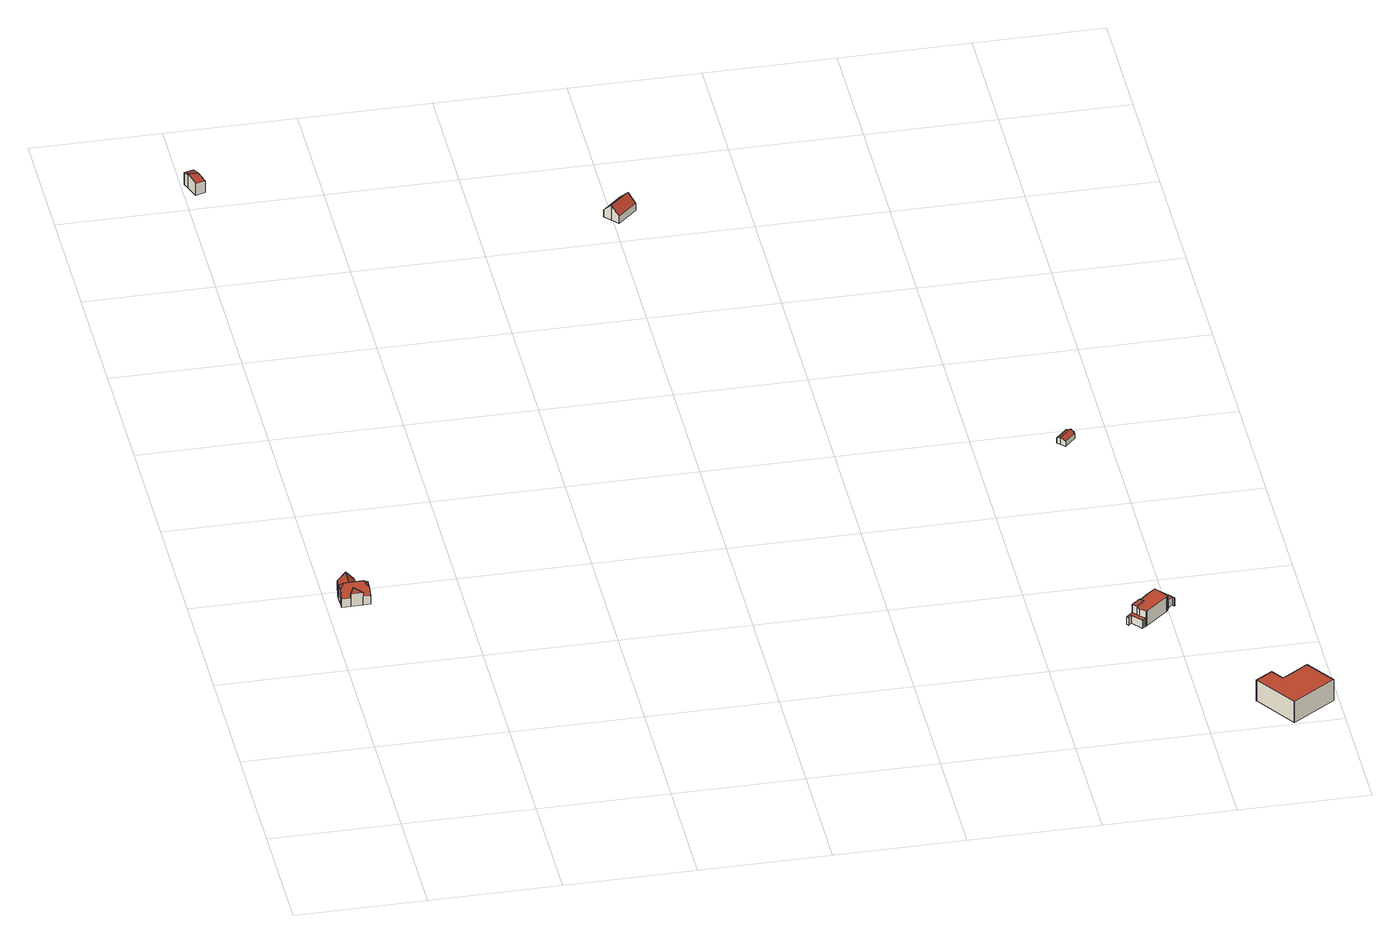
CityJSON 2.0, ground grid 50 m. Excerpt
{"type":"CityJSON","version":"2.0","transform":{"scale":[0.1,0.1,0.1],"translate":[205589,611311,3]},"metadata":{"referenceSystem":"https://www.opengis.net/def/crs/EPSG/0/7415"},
"CityObjects":{
"building1":{"type":"Building","attributes":{"b3_dak_type":"slanted","b3_extrusie":0,"b3_h_dak_50p":10.49,"b3_h_dak_70p":11.02,"b3_h_dak_max":12.78,"b3_h_dak_min":8.1,"b3_h_maaiveld":4.45,"b3_is_glas_dak":false,"b3_kas_warenhuis":false,"b3_mutatie_AHN3_AHN4":false,"b3_mutatie_AHN4_AHN5":false,"b3_n_vlakken":7,"b3_opp_buitenmuur":221.78,"b3_opp_dak_plat":0,"b3_opp_dak_schuin":167.35,"b3_opp_grond":107.04,"b3_opp_scheidingsmuur":0,"b3_rmse_lod12":1.23,"b3_rmse_lod13":1.23,"b3_rmse_lod22":0.0961,"b3_succes":true,"b3_t_run":275,"b3_val3dity_lod12":"[]","b3_val3dity_lod13":"[]","b3_val3dity_lod22":"[]","b3_volume_lod12":703.64,"b3_volume_lod13":703.64,"b3_volume_lod22":633.47,"geconstateerd":false,"oorspronkelijkbouwjaar":2010,"rf_force_lod11":false,"status":"Pand in gebruik"},"children":["building1-1"]},
"building1-1":{"type":"BuildingPart","parents":["building1"],"geometry":[{"type":"Solid","lod":"2.2","boundaries":[[[[0,1,2,3,4,5,6,7,8,9,10,11,12,13,14,15,16,17,18]],[[19,1,0,20]],[[20,0,18,21]],[[22,4,3,23]],[[23,3,2,24,25]],[[26,14,13,27]],[[27,13,12,28]],[[29,11,10,30]],[[31,7,6,32]],[[32,6,5,33]],[[34,8,7,31]],[[35,9,8,34]],[[30,10,9,35]],[[36,37,38]],[[37,36,39,40]],[[25,24,41]],[[42,16,15,43,44]],[[44,43,45]],[[43,15,14,26]],[[24,2,1,19]],[[46,47,21,48]],[[49,17,16,42]],[[50,49,47,46]],[[48,21,18,17,49,50]],[[40,39,51]],[[33,5,4,22]],[[28,12,11,29]],[[43,26,52,45]],[[19,53,41,24]],[[47,49,42,44,45,52,53,19,20,21]],[[48,50,46]],[[51,29,30,35,34,31,40]],[[33,38,37,40,31,32]],[[28,29,51,39,36,38,33,22,23,25,41,53,52,26,27]]]],"semantics":{"surfaces":[{"type":"GroundSurface"},{"type":"WallSurface","on_footprint_edge":true},{"type":"WallSurface","on_footprint_edge":false},{"type":"RoofSurface","b3_azimut":89.34,"b3_h_dak_50p":11.02,"b3_h_dak_70p":11.51,"b3_h_dak_max":12.09,"b3_h_dak_min":10.51,"b3_hellingshoek":44.48},{"type":"RoofSurface","b3_azimut":267.27,"b3_h_dak_50p":11.88,"b3_h_dak_70p":11.9,"b3_h_dak_max":12.39,"b3_h_dak_min":11.34,"b3_hellingshoek":45.67},{"type":"RoofSurface","b3_azimut":179.32,"b3_h_dak_50p":10.6,"b3_h_dak_70p":11.13,"b3_h_dak_max":12.62,"b3_h_dak_min":8.9,"b3_hellingshoek":46.61},{"type":"RoofSurface","b3_azimut":179.46,"b3_h_dak_50p":10.4,"b3_h_dak_70p":10.59,"b3_h_dak_max":11.09,"b3_h_dak_min":10.19,"b3_hellingshoek":21.52},{"type":"RoofSurface","b3_azimut":90.53,"b3_h_dak_50p":10.01,"b3_h_dak_70p":10.55,"b3_h_dak_max":11.13,"b3_h_dak_min":7.89,"b3_hellingshoek":46.93},{"type":"RoofSurface","b3_azimut":269.69,"b3_h_dak_50p":10.57,"b3_h_dak_70p":11.11,"b3_h_dak_max":11.67,"b3_h_dak_min":8.95,"b3_hellingshoek":47.14},{"type":"RoofSurface","b3_azimut":359.17,"b3_h_dak_50p":10.45,"b3_h_dak_70p":11.02,"b3_h_dak_max":12.62,"b3_h_dak_min":7.89,"b3_hellingshoek":46.33}],"values":[[0,1,1,1,1,1,1,1,1,1,1,1,1,2,2,2,1,2,1,1,2,1,2,1,2,1,1,3,4,5,6,7,8,9]]}}]},
"building2":{"type":"Building","attributes":{"b3_bag_bag_overlap":0,"b3_dak_type":"slanted","b3_extrusie":0,"b3_h_dak_50p":10.97,"b3_h_dak_70p":11.15,"b3_h_dak_max":11.54,"b3_h_dak_min":10.55,"b3_h_maaiveld":5.48,"b3_is_glas_dak":false,"b3_kas_warenhuis":false,"b3_mutatie_AHN3_AHN4":false,"b3_mutatie_AHN4_AHN5":false,"b3_n_vlakken":3,"b3_opp_buitenmuur":48.81,"b3_opp_dak_plat":0,"b3_opp_dak_schuin":33.21,"b3_opp_grond":32.69,"b3_opp_scheidingsmuur":84.74,"b3_rmse_lod12":0.292,"b3_rmse_lod13":0.292,"b3_rmse_lod22":0.109,"b3_succes":true,"b3_t_run":59,"b3_val3dity_lod12":"[]","b3_val3dity_lod13":"[]","b3_val3dity_lod22":"[]","b3_volume_lod12":184.95,"b3_volume_lod13":184.95,"b3_volume_lod22":180.89,"geconstateerd":false,"oorspronkelijkbouwjaar":1994,"rf_force_lod11":false,"status":"Pand in gebruik"},"children":["building2-1"]},
"building2-1":{"type":"BuildingPart","parents":["building2"],"geometry":[{"type":"Solid","lod":"2.2","boundaries":[[[[54,55,56,57,58,59]],[[60,54,59,61]],[[61,59,58,62]],[[63,57,56,64]],[[64,56,55,65]],[[62,65,66]],[[62,58,57,63]],[[66,65,55,54,60]],[[62,63,64,65]],[[66,60,61,62]]]],"semantics":{"surfaces":[{"type":"GroundSurface"},{"type":"WallSurface","on_footprint_edge":true},{"type":"WallSurface","on_footprint_edge":false},{"type":"RoofSurface","b3_azimut":350.77,"b3_h_dak_50p":10.83,"b3_h_dak_70p":10.96,"b3_h_dak_max":11.65,"b3_h_dak_min":10.49,"b3_hellingshoek":11.49},{"type":"RoofSurface","b3_azimut":141.94,"b3_h_dak_50p":11.1,"b3_h_dak_70p":11.26,"b3_h_dak_max":11.65,"b3_h_dak_min":10.63,"b3_hellingshoek":9.34}],"values":[[0,1,1,1,1,2,1,1,3,4]]}}]},
"building3":{"type":"Building","attributes":{"b3_dak_type":"slanted","b3_extrusie":0,"b3_h_dak_50p":9.44,"b3_h_dak_70p":10.11,"b3_h_dak_max":11.07,"b3_h_dak_min":7.71,"b3_h_maaiveld":4.67,"b3_is_glas_dak":false,"b3_kas_warenhuis":false,"b3_mutatie_AHN3_AHN4":false,"b3_mutatie_AHN4_AHN5":false,"b3_n_vlakken":2,"b3_opp_buitenmuur":130.41,"b3_opp_dak_plat":0,"b3_opp_dak_schuin":98.82,"b3_opp_grond":71.55,"b3_opp_scheidingsmuur":0,"b3_rmse_lod12":1.15,"b3_rmse_lod13":1.15,"b3_rmse_lod22":0.087,"b3_succes":true,"b3_t_run":171,"b3_val3dity_lod12":"[]","b3_val3dity_lod13":"[]","b3_val3dity_lod22":"[]","b3_volume_lod12":386.84,"b3_volume_lod13":386.84,"b3_volume_lod22":340.58,"geconstateerd":false,"oorspronkelijkbouwjaar":1972,"rf_force_lod11":false,"status":"Pand in gebruik"},"children":["building3-1"]},
"building3-1":{"type":"BuildingPart","parents":["building3"],"geometry":[{"type":"Solid","lod":"2.2","boundaries":[[[[67,68,69,70,71,72]],[[73,70,69,74]],[[75,68,67,76]],[[74,69,68,75]],[[76,67,72,77]],[[78,71,70,73]],[[77,72,71,78]],[[76,77,74,75]],[[77,78,73,74]]]],"semantics":{"surfaces":[{"type":"GroundSurface"},{"type":"WallSurface","on_footprint_edge":true},{"type":"RoofSurface","b3_azimut":137.41,"b3_h_dak_50p":9.54,"b3_h_dak_70p":10.25,"b3_h_dak_max":11.39,"b3_h_dak_min":7.7,"b3_hellingshoek":43.65},{"type":"RoofSurface","b3_azimut":317.29,"b3_h_dak_50p":9.32,"b3_h_dak_70p":9.99,"b3_h_dak_max":11.39,"b3_h_dak_min":7.6,"b3_hellingshoek":43.57}],"values":[[0,1,1,1,1,1,1,2,3]]}}]},
"building4":{"type":"Building","attributes":{"b3_dak_type":"multiple horizontal","b3_extrusie":0,"b3_h_dak_50p":11.35,"b3_h_dak_70p":11.43,"b3_h_dak_max":12,"b3_h_dak_min":8.18,"b3_h_maaiveld":4.93,"b3_is_glas_dak":false,"b3_kas_warenhuis":false,"b3_mutatie_AHN3_AHN4":false,"b3_mutatie_AHN4_AHN5":false,"b3_n_vlakken":6,"b3_opp_buitenmuur":320.12,"b3_opp_dak_plat":123.77,"b3_opp_dak_schuin":0,"b3_opp_grond":119.56,"b3_opp_scheidingsmuur":0,"b3_rmse_lod12":1.59,"b3_rmse_lod13":0.312,"b3_rmse_lod22":0.278,"b3_succes":true,"b3_t_run":241,"b3_val3dity_lod12":"[]","b3_val3dity_lod13":"[]","b3_val3dity_lod22":"[]","b3_volume_lod12":775.43,"b3_volume_lod13":679.17,"b3_volume_lod22":677.06,"geconstateerd":false,"oorspronkelijkbouwjaar":2007,"rf_force_lod11":false,"status":"Pand in gebruik"},"children":["building4-1"]},
"building4-1":{"type":"BuildingPart","parents":["building4"],"geometry":[{"type":"Solid","lod":"2.2","boundaries":[[[[79,80,81,82,83,84,85,86,87,88,89,90,91,92,93,94,95,96,97,98,99,100,101,102,103,104,105,106]],[[107,80,79,108]],[[109,99,98,110]],[[111,112,100,99,109]],[[113,95,94,114]],[[115,116,117,118]],[[119,81,80,107]],[[120,85,84,121]],[[108,79,106,122]],[[122,106,105,123]],[[124,101,100,112]],[[125,96,95,113]],[[126,82,81,119]],[[127,86,85,120]],[[110,98,97,128]],[[121,84,83,129]],[[129,83,82,126,130]],[[131,92,91,132]],[[133,128,97,96,125,134]],[[134,125,116,115,135]],[[132,91,90,136]],[[136,90,89,137]],[[138,139,88,87,140]],[[137,89,88,139]],[[118,117,139,138]],[[135,115,141,142]],[[142,141,128,133]],[[140,87,86,127]],[[143,103,102,144]],[[144,102,101,124]],[[145,104,103,143]],[[123,105,104,145]],[[114,94,93,146]],[[146,93,92,131]],[[130,126,112,111]],[[142,133,134,135]],[[112,126,119,107,108,122,123,145,143,144,124]],[[146,131,132,136,137,139,117,116,125,113,114]],[[130,111,109,110,128,141,115,118,138,140,127,120,121,129]]]],"semantics":{"surfaces":[{"type":"GroundSurface"},{"type":"WallSurface","on_footprint_edge":true},{"type":"WallSurface","on_footprint_edge":false},{"type":"RoofSurface","b3_azimut":122.28,"b3_h_dak_50p":11.89,"b3_h_dak_70p":11.91,"b3_h_dak_max":11.94,"b3_h_dak_min":11.84,"b3_hellingshoek":1.97},{"type":"RoofSurface","b3_azimut":122.04,"b3_h_dak_50p":8.41,"b3_h_dak_70p":8.42,"b3_h_dak_max":11.36,"b3_h_dak_min":8.38,"b3_hellingshoek":0.434},{"type":"RoofSurface","b3_azimut":220.42,"b3_h_dak_50p":8.29,"b3_h_dak_70p":8.3,"b3_h_dak_max":11.91,"b3_h_dak_min":8.24,"b3_hellingshoek":1.38},{"type":"RoofSurface","b3_azimut":13.67,"b3_h_dak_50p":11.38,"b3_h_dak_70p":11.4,"b3_h_dak_max":11.89,"b3_h_dak_min":11.33,"b3_hellingshoek":0.47}],"values":[[0,1,1,1,1,2,1,1,1,1,1,1,1,1,1,1,1,1,1,2,1,1,1,1,2,2,2,1,1,1,1,1,1,1,2,3,4,5,6]]}}]},
"building5":{"type":"Building","attributes":{"b3_dak_type":"multiple horizontal","b3_extrusie":0,"b3_h_dak_50p":12.99,"b3_h_dak_70p":13.02,"b3_h_dak_max":13.3,"b3_h_dak_min":9.91,"b3_h_maaiveld":3.87,"b3_is_glas_dak":false,"b3_kas_warenhuis":false,"b3_mutatie_AHN3_AHN4":true,"b3_mutatie_AHN4_AHN5":false,"b3_n_vlakken":3,"b3_opp_buitenmuur":726.37,"b3_opp_dak_plat":321.38,"b3_opp_dak_schuin":0,"b3_opp_grond":321.97,"b3_opp_scheidingsmuur":0,"b3_rmse_lod12":0.309,"b3_rmse_lod13":0.309,"b3_rmse_lod22":0.31,"b3_succes":true,"b3_t_run":576,"b3_val3dity_lod12":"[]","b3_val3dity_lod13":"[]","b3_val3dity_lod22":"[]","b3_volume_lod12":2945.53,"b3_volume_lod13":2945.53,"b3_volume_lod22":2944.87,"geconstateerd":false,"oorspronkelijkbouwjaar":2016,"rf_force_lod11":false,"status":"Pand in gebruik"},"children":["building5-1"]},
"building5-1":{"type":"BuildingPart","parents":["building5"],"geometry":[{"type":"Solid","lod":"2.2","boundaries":[[[[147,148,149,150,151,152,153,154,155,156,157]],[[158,154,153,159]],[[160,148,147,161]],[[162,149,148,160]],[[163,150,149,162]],[[164,156,155,165]],[[165,155,154,158]],[[161,147,157,166]],[[166,157,156,164]],[[167,151,150,163]],[[159,153,152,168]],[[168,152,151,167]],[[167,163,162,160,161,166,164,165,158,159,168]]]],"semantics":{"surfaces":[{"type":"GroundSurface"},{"type":"WallSurface","on_footprint_edge":true},{"type":"RoofSurface","b3_azimut":143.17,"b3_h_dak_50p":13.01,"b3_h_dak_70p":13.02,"b3_h_dak_max":13.03,"b3_h_dak_min":13,"b3_hellingshoek":0.0699}],"values":[[0,1,1,1,1,1,1,1,1,1,1,1,2]]}}]},
"building6":{"type":"Building","attributes":{"b3_dak_type":"slanted","b3_extrusie":0,"b3_h_dak_50p":6.42,"b3_h_dak_70p":6.62,"b3_h_dak_max":6.92,"b3_h_dak_min":5.79,"b3_h_maaiveld":3.73,"b3_is_glas_dak":false,"b3_kas_warenhuis":false,"b3_mutatie_AHN3_AHN4":false,"b3_mutatie_AHN4_AHN5":false,"b3_n_vlakken":2,"b3_opp_buitenmuur":48.51,"b3_opp_dak_plat":0,"b3_opp_dak_schuin":27.99,"b3_opp_grond":24.94,"b3_opp_scheidingsmuur":0,"b3_rmse_lod12":0.37,"b3_rmse_lod13":0.37,"b3_rmse_lod22":0.0641,"b3_succes":true,"b3_t_run":122,"b3_val3dity_lod12":"[]","b3_val3dity_lod13":"[]","b3_val3dity_lod22":"[]","b3_volume_lod12":71.68,"b3_volume_lod13":71.68,"b3_volume_lod22":66.28,"geconstateerd":false,"oorspronkelijkbouwjaar":1985,"rf_force_lod11":false,"status":"Pand in gebruik"},"children":["building6-1"]},
"building6-1":{"type":"BuildingPart","parents":["building6"],"geometry":[{"type":"Solid","lod":"2.2","boundaries":[[[[169,170,171,172,173,174,175,176]],[[177,170,169,178]],[[179,172,171,180]],[[180,171,170,177]],[[181,174,173,182]],[[182,173,172,179]],[[183,175,174,181]],[[178,169,176,184]],[[184,176,175,183]],[[182,179,180,177]],[[184,183,181,182,177,178]]]],"semantics":{"surfaces":[{"type":"GroundSurface"},{"type":"WallSurface","on_footprint_edge":true},{"type":"RoofSurface","b3_azimut":314.15,"b3_h_dak_50p":6.32,"b3_h_dak_70p":6.53,"b3_h_dak_max":7.05,"b3_h_dak_min":5.72,"b3_hellingshoek":29.85},{"type":"RoofSurface","b3_azimut":133.87,"b3_h_dak_50p":6.48,"b3_h_dak_70p":6.69,"b3_h_dak_max":7.05,"b3_h_dak_min":5.91,"b3_hellingshoek":27.3}],"values":[[0,1,1,1,1,1,1,1,1,2,3]]}}]}
},
"vertices":[
[52,1389,15],[52,1411,15],[51,1442,15],[51,1465,15],[58,1465,15],[58,1466,15],[57,1505,15],[89,1505,15],[119,1505,15],[119,1504,15],[121,1504,15],[121,1469,15],[121,1466,15],[158,1467,15],[159,1447,15],[159,1412,15],[159,1390,15],[132,1390,15],[85,1389,15],[52,1411,76],[52,1389,52],[85,1389,52],[58,1465,54],[51,1465,54],[51,1442,77],[51,1442,78],[159,1447,75],[158,1467,54],[121,1466,54],[121,1469,51],[121,1504,52],[89,1505,87],[57,1505,53],[58,1466,53],[119,1505,54],[119,1504,54],[82,1447,74],[82,1447,79],[78,1446,75],[88,1442,78],[88,1442,86],[52,1442,78],[159,1390,53],[159,1412,75],[159,1412,76],[155,1415,79],[99,1414,79],[99,1414,78],[85,1389,69],[132,1390,53],[132,1390,69],[93,1440,81],[140,1429,94],[68,1428,94],
[35,4061,25],[16,4116,25],[8,4140,25],[44,4153,25],[57,4118,25],[73,4075,25],[35,4061,78],[73,4075,76],[57,4118,83],[44,4153,75],[8,4140,77],[16,4116,82],[16,4116,87],
[1591,3671,17],[1515,3601,17],[1491,3627,17],[1468,3651,17],[1545,3722,17],[1567,3697,17],[1468,3651,49],[1491,3627,81],[1515,3601,47],[1591,3671,47],[1567,3697,81],[1545,3722,49],
[3018,814,19],[2997,797,19],[2999,794,19],[2995,788,19],[2996,786,19],[2993,783,19],[2990,778,19],[2904,704,19],[2902,703,19],[2900,704,19],[2894,699,19],[2895,698,19],[2889,694,19],[2884,690,19],[2850,730,19],[2837,719,19],[2831,727,19],[2856,748,19],[2890,777,19],[2920,803,19],[2918,805,19],[2958,839,19],[2982,860,19],[2998,841,19],[2991,841,19],[3008,830,19],[3026,809,19],[3024,807,19],[2997,797,54],[3018,814,54],[2918,805,84],[2920,803,84],[2958,839,83],[2958,839,54],[2831,727,52],[2837,719,52],[2871,732,84],[2871,732,53],[2878,722,53],[2878,722,84],[2999,794,54],[2990,778,84],[2993,783,84],[3024,807,54],[3026,809,54],[2982,860,54],[2856,748,53],[2995,788,54],[2904,704,84],[2890,777,84],[2996,786,84],[2995,788,84],[2884,690,53],[2889,694,53],[2890,777,89],[2856,748,89],[2871,732,89],[2895,698,53],[2894,699,53],[2900,704,84],[2900,704,53],[2902,703,84],[2902,766,84],[2902,766,88],[2991,841,54],[2998,841,54],[3008,830,54],[2850,730,53],
[3479,119,9],[3314,8,9],[3313,9,9],[3312,8,9],[3205,167,9],[3203,170,9],[3268,213,9],[3301,165,9],[3400,231,9],[3401,230,9],[3403,232,9],[3301,165,100],[3268,213,100],[3314,8,100],[3479,119,100],[3313,9,100],[3312,8,100],[3401,230,100],[3400,231,100],[3403,232,100],[3205,167,100],[3203,170,100],
[2836,1903,7],[2821,1917,7],[2808,1929,7],[2854,1977,7],[2867,1964,7],[2879,1953,7],[2876,1949,7],[2878,1947,7],[2821,1917,39],[2836,1903,29],[2854,1977,28],[2808,1929,29],[2879,1953,30],[2867,1964,39],[2876,1949,30],[2878,1947,29]
]}
